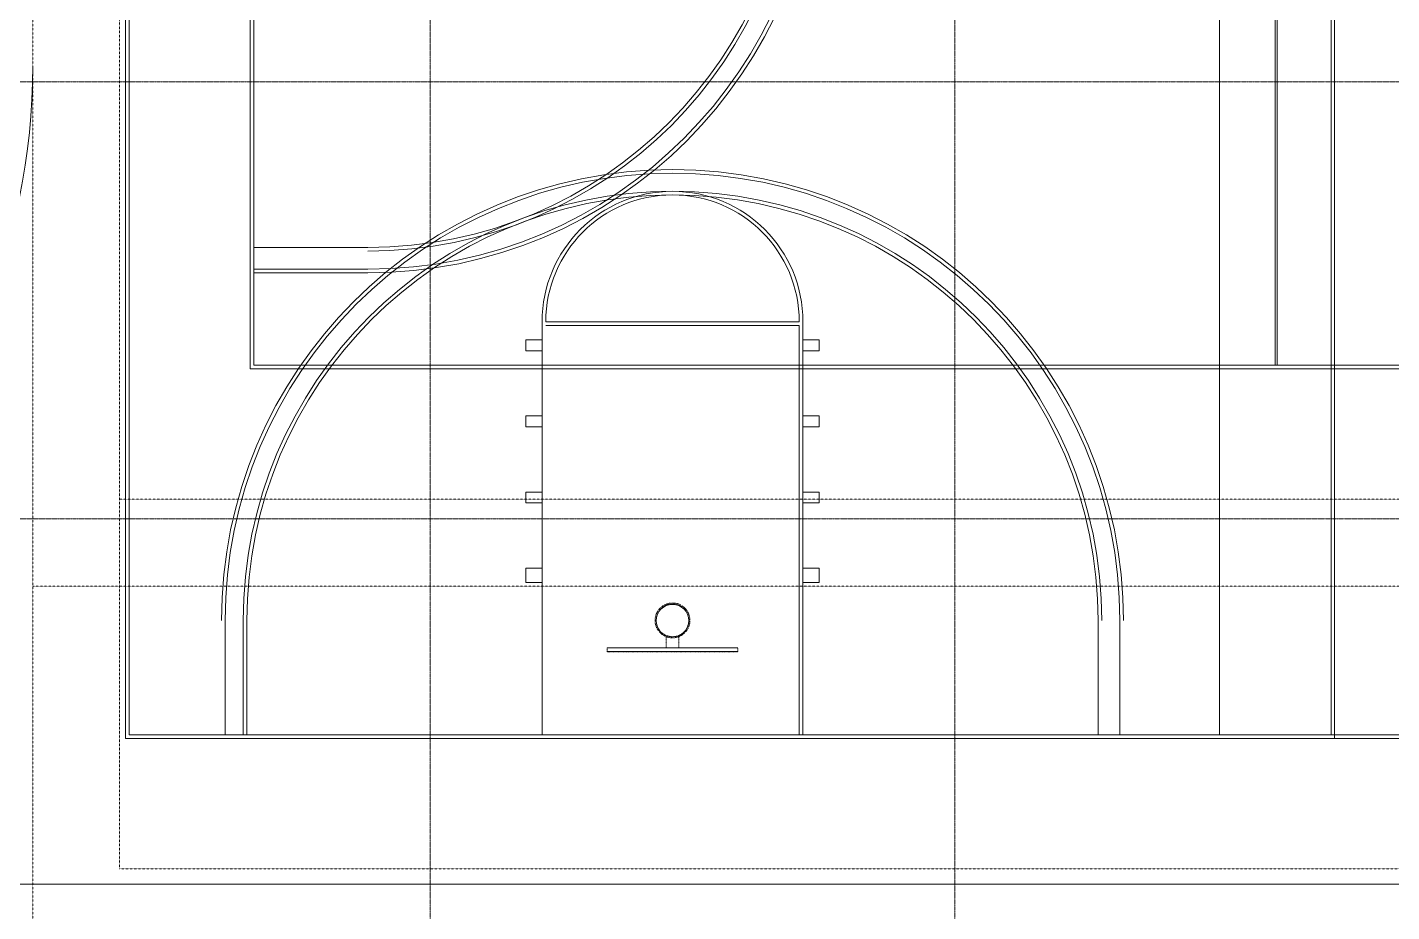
# Model space of a CAD drawing. Header units: inches. Extents: x 19712 to 27543, y -26063 to -18659.
# Drawn here: x 24600 to 25354, y -22326 to -21837 of the extents above; entities that cross this region are included whole.
import ezdxf

# ---------------------------------------------------------------- set-up
doc = ezdxf.new("R2010")
doc.units = ezdxf.units.IN
doc.header["$MEASUREMENT"] = 0
for name, pattern in [('Dash', [0.25, 0.125, -0.125]), ('Dash 1_16_', [0.125, 0.0625, -0.0625]), ('Grid Line 1_2_', [0.875, 0.5, -0.125, 0.125, -0.125])]:
    doc.linetypes.add(name, pattern=pattern)
for name, color, linetype, lineweight in [('A-FLOR-CLRS', 90, 'Dash 1_16_', 9), ('A-FLOR-OTLN', 90, 'Continuous', 9), ('G-ANNO-SYMB', 111, 'Continuous', 9), ('Q-SPCQ', 91, 'Continuous', 9), ('Q-SPCQ-HDLN', 91, 'Dash', 9), ('S-GRID', 1, 'Continuous', 9)]:
    doc.layers.add(name, color=color, linetype=linetype, lineweight=lineweight)

# ---------------------------------------------------------------- blocks, each defined once
blk = doc.blocks.new('Basketball_Backstop-Performance_Sports_Systems-3103-Ceiling_Hung - 27_-0_ to 27_-11 7_8_-706978-Site Plan - Phase 1')
at = {"layer": 'Q-SPCQ-HDLN'}
for p, q in [((36, 0), (-36, 0)), ((-36, 0), (-36, -2.25)), ((-3.5, 0), (-3.5, 6.16)), ((3.5, 0), (3.5, 6.16)), ((36, -2.25), (36, 0)), ((-36, -2.25), (36, -2.25))]:
    blk.add_line(p, q, dxfattribs=at)
for radius in [9.62, 9]:
    blk.add_circle((0, 15.13), radius, dxfattribs=at)

msp = doc.modelspace()

# ---------------------------------------------------------------- linework, layer by layer
at = {"layer": 'A-FLOR-CLRS'}
for p, q in [((24603.39, -21133.78), (24603.39, -22350.05)), ((24651.39, -21146.05), (24651.39, -22302.05)), ((25927.39, -22098.05), (24651.39, -22098.05)), ((25975.39, -22146.05), (24603.39, -22146.05)), ((24651.39, -22302.05), (25927.39, -22302.05))]:
    msp.add_line(p, q, dxfattribs=at)
at = {"layer": 'A-FLOR-OTLN'}
for p, q in [((24654.61, -21218.05), (24654.61, -22230.05)), ((25322.17, -21218.05), (25322.17, -22230.05)), ((24656.61, -21220.05), (24656.61, -22228.05)), ((25258.61, -21220.05), (25258.61, -22228.05)), ((25320.17, -21220.05), (25320.17, -22228.05)), ((24723.39, -21422.05), (24723.39, -22026.05)), ((24725.39, -21424.05), (24725.39, -22024.05)), ((25289.39, -21424.05), (25289.39, -22024.05)), ((25290.39, -21424.05), (25290.39, -22024.05)), ((24788.39, -21959.05), (24725.39, -21959.05)), ((24788.39, -21971.05), (24725.39, -21971.05)), ((24788.39, -21973.05), (24725.39, -21973.05)), ((24884.61, -22000.05), (24884.61, -22228.05)), ((24886.61, -22000.05), (25026.61, -22000.05)), ((24886.61, -22002.05), (25026.61, -22002.05)), ((25026.61, -22002.05), (25026.61, -22228.05)), ((25028.61, -22000.05), (25028.61, -22228.05)), ((24875.61, -22010.05), (24875.61, -22016.05)), ((24884.61, -22010.05), (24875.61, -22010.05)), ((25028.61, -22010.05), (25037.61, -22010.05)), ((25037.61, -22010.05), (25037.61, -22016.05)), ((24884.61, -22016.05), (24875.61, -22016.05)), ((25028.61, -22016.05), (25037.61, -22016.05)), ((24725.39, -22024.05), (25853.39, -22024.05)), ((24723.39, -22026.05), (25855.39, -22026.05)), ((24875.61, -22052.05), (24875.61, -22058.05)), ((24884.61, -22052.05), (24875.61, -22052.05)), ((25028.61, -22052.05), (25037.61, -22052.05)), ((25037.61, -22052.05), (25037.61, -22058.05)), ((24884.61, -22058.05), (24875.61, -22058.05)), ((25028.61, -22058.05), (25037.61, -22058.05)), ((24875.61, -22094.05), (24875.61, -22100.05)), ((24884.61, -22094.05), (24875.61, -22094.05)), ((24884.61, -22100.05), (24875.61, -22100.05)), ((25028.61, -22094.05), (25037.61, -22094.05)), ((25028.61, -22100.05), (25037.61, -22100.05)), ((25037.61, -22094.05), (25037.61, -22100.05)), ((24875.61, -22136.05), (24875.61, -22144.05)), ((24884.61, -22136.05), (24875.61, -22136.05)), ((25028.61, -22136.05), (25037.61, -22136.05)), ((25037.61, -22136.05), (25037.61, -22144.05)), ((24884.61, -22144.05), (24875.61, -22144.05)), ((25028.61, -22144.05), (25037.61, -22144.05)), ((24709.61, -22165.05), (24709.61, -22228.05)), ((24719.61, -22165.05), (24719.61, -22228.05)), ((24721.61, -22165.05), (24721.61, -22228.05)), ((25191.61, -22165.05), (25191.61, -22228.05)), ((25203.61, -22165.05), (25203.61, -22228.05)), ((24920.61, -22180.05), (24992.61, -22180.05)), ((24920.61, -22182.05), (24992.61, -22182.05)), ((24656.61, -22228.05), (25922.17, -22228.05)), ((24654.61, -22230.05), (25924.17, -22230.05))]:
    msp.add_line(p, q, dxfattribs=at)
msp.add_circle((24956.61, -22165.05), 9, dxfattribs=at)
for centre, radius, start, end in [((24788.39, -21724.05), 247, 270, 0), ((24788.39, -21724.05), 249, 270, 0), ((24788.39, -21724.05), 235, 270, 0), ((24788.39, -21724.05), 237, 270, 0), ((24243.39, -21858.8), 360, 270, 0), ((24956.61, -22165.05), 249, 90, 180), ((24956.61, -22165.05), 247, 90, 180), ((24956.61, -22165.05), 249, 360, 90), ((24956.61, -22165.05), 247, 360, 90), ((24956.61, -22165.05), 237, 90, 180), ((24956.61, -22165.05), 235, 90, 180), ((24956.61, -22000.05), 72, 0, 180), ((24956.61, -22000.05), 70, 0, 180), ((24956.61, -22165.05), 237, 360, 90), ((24956.61, -22165.05), 235, 360, 90)]:
    msp.add_arc(centre, radius, start, end, dxfattribs=at)
at = {"layer": 'G-ANNO-SYMB'}
msp.add_line((27080.52, -22310.53), (20003.25, -22310.53), dxfattribs=at)
at = {"layer": 'S-GRID', "linetype": 'Grid Line 1_2_'}
for p, q in [((24822.89, -23874.7), (24822.89, -18787.2)), ((25112.39, -23874.7), (25112.39, -18787.2)), ((26875.46, -21867.55), (19848.99, -21867.55)), ((26875.46, -22108.8), (19848.99, -22108.8))]:
    msp.add_line(p, q, dxfattribs=at)

# ---------------------------------------------------------------- block references
at = {"layer": 'Q-SPCQ'}
msp.add_blockref('Basketball_Backstop-Performance_Sports_Systems-3103-Ceiling_Hung - 27_-0_ to 27_-11 7_8_-706978-Site Plan - Phase 1', (24956.61, -22180.05), dxfattribs=at)

doc.saveas('drawing.dxf')
